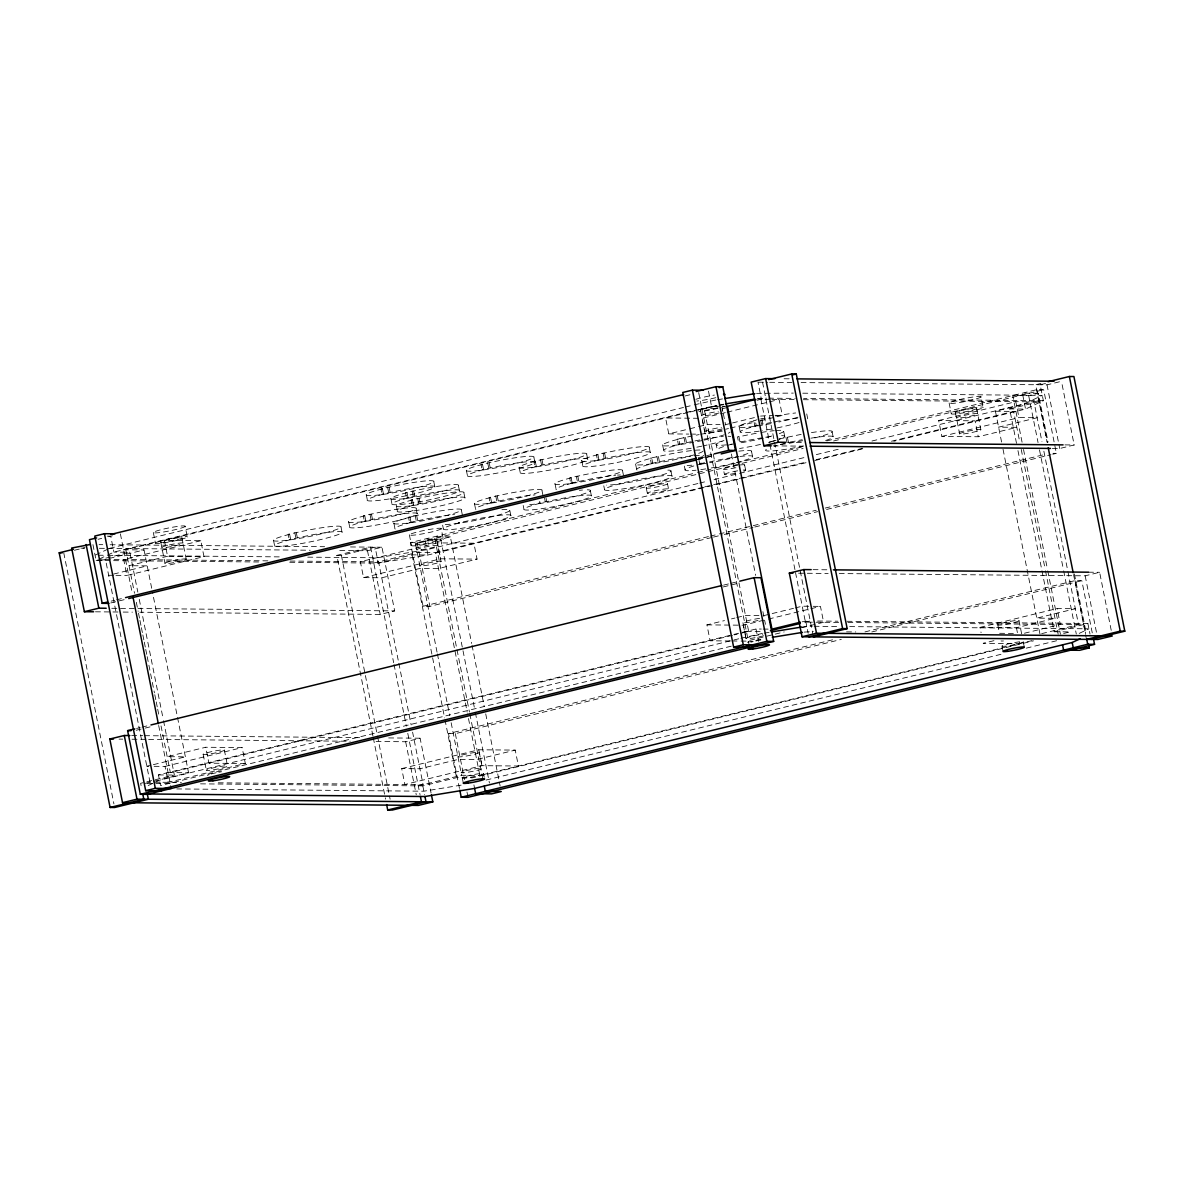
<?xml version="1.0" encoding="UTF-8"?>
<svg xmlns="http://www.w3.org/2000/svg" width="1184" height="1184" viewBox="0 0 1184 1184"><rect width="100%" height="100%" fill="white"/><g stroke="black" fill="none" stroke-linecap="round" stroke-linejoin="round"><path stroke-width="0.75" stroke-dasharray="5 3.75" d="M108.01 549.095L95.06 555.192L106.116 555.296M109.624 548.325L683.523 407.459M99.352 558.966L105.82 555.918M107.448 555.163L113.916 552.114L684.589 412.772M148.178 785.554L159.5 780.226L739.142 638.694M1079.231 633.381L1088.94 628.808L849.18 626.602M382.432 488.859L378.125 489.984A34.558 3.256 -11.3 0 0 383.231 494.379A34.558 3.256 -11.3 0 0 433.448 482.125A34.558 3.256 -11.3 0 0 393.991 486.106L380.937 488.844L381.988 494.142L383.498 494.157L382.432 488.859L380.937 488.844M482.51 464.424L478.203 465.549A34.558 3.256 -11.3 0 0 483.309 469.944A34.558 3.256 -11.3 0 0 533.525 457.675A34.558 3.256 -11.3 0 0 494.068 461.671L481.015 464.409L482.08 469.708L483.575 469.722L482.51 464.424L481.015 464.409M383.498 494.157L379.191 495.282A34.558 3.256 -11.3 0 0 384.297 499.692A34.558 3.256 -11.3 0 0 434.513 487.423A34.558 3.256 -11.3 0 0 395.056 491.419L381.988 494.142M483.575 469.722L479.268 470.847A34.558 3.256 -11.3 0 0 484.374 475.243A34.558 3.256 -11.3 0 0 534.591 462.988A34.558 3.256 -11.3 0 0 495.134 466.97L482.08 469.708M407.03 492.662L402.723 493.787A34.558 3.256 -11.3 0 0 407.829 498.183A34.558 3.256 -11.3 0 0 458.045 485.914A34.558 3.256 -11.3 0 0 418.588 489.91L405.52 492.648L406.586 497.946L408.08 497.961L407.03 492.662L405.52 492.648M535.301 461.331L530.994 462.456A34.558 3.256 -11.3 0 0 536.1 466.851A34.558 3.256 -11.3 0 0 586.317 454.597A34.558 3.256 -11.3 0 0 546.86 458.578L533.806 461.316L534.857 466.629L536.367 466.644L535.301 461.331L533.806 461.316M408.08 497.961L403.774 499.086A34.558 3.256 -11.3 0 0 408.88 503.481A34.558 3.256 -11.3 0 0 459.096 491.227A34.558 3.256 -11.3 0 0 419.639 495.208L406.586 497.946M536.367 466.644L532.06 467.769A34.558 3.256 -11.3 0 0 537.166 472.164A34.558 3.256 -11.3 0 0 587.382 459.895A34.558 3.256 -11.3 0 0 547.926 463.891L534.857 466.629M412.506 499.944L408.199 501.069A34.558 3.256 -11.3 0 0 413.305 505.464A34.558 3.256 -11.3 0 0 463.521 493.21A34.558 3.256 -11.3 0 0 424.064 497.191L410.996 499.929L412.062 505.228L413.556 505.242L412.506 499.944L410.996 499.929M289.636 534.31L285.329 535.434A34.558 3.256 -11.3 0 0 290.435 539.83A34.558 3.256 -11.3 0 0 340.652 527.576A34.558 3.256 -11.3 0 0 301.195 531.557L288.141 534.295L289.207 539.608L290.702 539.623L289.636 534.31L288.141 534.295M597.905 454.671L593.598 455.796A34.558 3.256 -11.3 0 0 598.704 460.191A34.558 3.256 -11.3 0 0 648.921 447.937A34.558 3.256 -11.3 0 0 609.464 451.918L596.396 454.656L597.461 459.969L598.956 459.984L597.905 454.671L596.396 454.656M364.776 515.795L360.469 516.92A34.558 3.256 -11.3 0 0 365.575 521.315A34.558 3.256 -11.3 0 0 415.791 509.061A34.558 3.256 -11.3 0 0 376.334 513.042L363.281 515.78L364.332 521.093L365.841 521.093L364.776 515.795L363.281 515.78M413.556 505.242L409.25 506.367A34.558 3.256 -11.3 0 0 414.356 510.778A34.558 3.256 -11.3 0 0 464.572 498.508A34.558 3.256 -11.3 0 0 425.115 502.504L412.062 505.228M290.702 539.623L286.395 540.748A34.558 3.256 -11.3 0 0 291.501 545.143A34.558 3.256 -11.3 0 0 341.717 532.874A34.558 3.256 -11.3 0 0 302.26 536.87L289.207 539.608M598.956 459.984L594.649 461.109A34.558 3.256 -11.3 0 0 599.755 465.504A34.558 3.256 -11.3 0 0 649.972 453.235A34.558 3.256 -11.3 0 0 610.515 457.231L597.461 459.969M691.145 448.248A34.558 3.256 -11.3 0 1 664.668 451.074A34.558 3.256 -11.3 0 1 675.531 445.554L679.838 444.429L678.772 439.131L674.466 440.256A34.558 3.256 -11.3 0 0 664.106 445.85A34.558 3.256 -11.3 0 0 693.587 442.298M365.841 521.093L361.534 522.218A34.558 3.256 -11.3 0 0 366.64 526.628A34.558 3.256 -11.3 0 0 416.857 514.359A34.558 3.256 -11.3 0 0 377.4 518.355L364.332 521.093M759.225 431.139A34.558 3.256 -11.3 0 1 752.018 427.054L756.324 425.929L755.274 420.616L750.967 421.741A34.558 3.256 -11.3 0 0 741.51 427.394A34.558 3.256 -11.3 0 0 775.402 422.732M410.004 517.201L405.698 518.326A34.558 3.256 -11.3 0 0 410.804 522.721A34.558 3.256 -11.3 0 0 461.02 510.467A34.558 3.256 -11.3 0 0 421.563 514.448L408.495 517.186L409.56 522.484L411.055 522.499L410.004 517.201L408.495 517.186M490.576 497.532L486.269 498.656A34.558 3.256 -11.3 0 0 491.375 503.052A34.558 3.256 -11.3 0 0 541.591 490.783A34.558 3.256 -11.3 0 0 502.134 494.779L489.081 497.517L490.132 502.815L491.641 502.83L490.576 497.532L489.081 497.517M571.162 477.848L566.84 478.972A34.558 3.256 -11.3 0 0 571.961 483.368A34.558 3.256 -11.3 0 0 622.162 471.114A34.558 3.256 -11.3 0 0 582.706 475.095L569.652 477.833L570.718 483.146L572.212 483.161L571.162 477.848L569.652 477.833M637.051 469.989A34.558 3.256 -11.3 0 1 648.492 464.602L652.798 463.477L651.733 458.178L647.426 459.303A34.558 3.256 -11.3 0 0 645.754 464.542A34.558 3.256 -11.3 0 0 695.881 454.301M411.055 522.499L406.748 523.624A34.558 3.256 -11.3 0 0 395.308 529.011M491.641 502.83L487.334 503.955A34.558 3.256 -11.3 0 0 475.894 509.342M572.212 483.161L567.906 484.286A34.558 3.256 -11.3 0 0 556.465 489.658M731.934 444.178L729.063 444.932A34.558 3.256 -11.3 0 0 717.193 449.535L716.142 444.237M695.866 459.747L700.173 458.622L701.239 463.921L696.932 465.046A34.558 3.256 -11.3 0 0 696.059 470.211M540.082 503.274L535.775 504.399A34.558 3.256 -11.3 0 0 540.881 508.794A34.558 3.256 -11.3 0 0 591.097 496.54A34.558 3.256 -11.3 0 0 551.64 500.521L538.587 503.259L540.082 503.274L539.371 499.737M98.08 539.282L101.661 538.409M108.854 536.663L112.436 535.775M685.092 395.959L690.479 394.642M74.4 550.264L85.056 547.659M685.329 407.03L692.507 405.268M694.298 404.824L715.772 400.014M685.714 412.491L723.927 404.173M687.978 412.52L125.83 549.776L134.517 593.258M689.784 412.076L704.14 408.569L748.673 631.383L734.302 634.89M92.929 544.581L96.111 560.491L129.855 552.262L137.818 592.104M757.627 398.964L766.714 398.15M100.67 560.535L144.034 549.938L151.996 589.795M725.851 407.873L722.358 408.732L725.614 425.041M757.05 400.266L765.722 398.15M200.806 540.703L123.698 559.529L126.866 575.439L203.974 556.613L200.806 540.703L164.384 540.363L167.566 556.273L203.974 556.613M725.318 412.624L702.008 418.322L705.19 434.232L728.5 428.534M727.109 412.18L779.116 399.482L782.298 415.406L757.183 421.534M167.566 556.273L129.012 565.686L147.216 565.863L112.169 574.418M698.368 418.278L665.586 417.982L668.768 433.892L688.052 429.185M689.798 428.756L696.814 427.054M698.56 426.625L707.322 424.479L720.064 424.597M725.526 424.656L730.794 423.369M732.541 422.94L758.826 416.516M760.587 416.087L773.196 415.318M679.838 444.429L678.343 444.414L677.278 439.116L690.331 436.378A34.558 3.256 -11.3 0 1 699.167 434.587M756.324 425.929L754.83 425.914L753.764 420.601L757.109 419.787M730.291 428.105L755.392 421.978M678.343 444.414L691.397 441.676M754.83 425.914L758.174 425.1M652.798 463.477L651.289 463.462L650.238 458.164L663.292 455.426A34.558 3.256 -11.3 0 1 692.122 450.527M409.56 522.484L422.614 519.761A34.558 3.256 -11.3 0 1 454.523 514.552M490.132 502.815L503.2 500.077A34.558 3.256 -11.3 0 1 535.109 494.882M570.718 483.146L583.771 480.408A34.558 3.256 -11.3 0 1 615.68 475.213M651.289 463.462L664.357 460.724A34.558 3.256 -11.3 0 1 703.755 455.603M111.148 601.132L114.744 600.258M116.535 599.814L123.713 598.068M698.16 457.794L712.516 454.286M701.239 463.921L699.744 463.906L698.678 458.608L705.353 456.98M801.154 434.41A34.558 3.256 -11.3 0 0 792.318 436.2L779.25 438.924L780.759 438.938M110.793 602.952L125.164 599.444M697.805 459.614L713.967 455.662M699.744 463.906L706.419 462.278M785.332 443.008L777.503 445.376A34.558 3.256 -11.3 0 0 774.321 446.309M372.93 735.96L336.833 555.37L370.577 547.126L393.665 662.67M1040.958 383.438L1035.63 384.741L1047.144 442.313M336.833 555.37L341.392 555.414L375.121 547.171L378.303 563.096L427.972 555L806.615 462.544M1045.516 383.483L1040.188 384.785L1043.37 400.695L1025.551 409.087L893.787 441.262M339.764 550.516L367.499 550.767L381.958 547.23L394.672 610.9L380.212 614.422L139.845 612.217M801.094 382.58L1047.011 384.844L1059.858 381.707M711.717 537.521L429.881 606.341L423.058 606.267L410.33 542.612L695.763 472.919M697.554 472.475L735.249 463.27M737.055 462.84L803.462 446.62M826.802 440.922L1036.844 389.64L1043.666 389.699L1056.38 453.354L1052.798 454.242M410.33 542.612L417.153 542.672L740.281 463.773M742.087 463.344L803.107 448.44M833.625 440.981L1043.666 389.699M289.769 562.282L378.303 563.096L412.032 554.852L427.972 555L424.79 539.09L440.714 539.223L450.364 536.87L471.646 643.43M1022.073 442.224L1012.734 395.515L1028.674 395.663L1038.309 393.31L1048.047 442.076M437.473 542.879L360.365 561.704L363.547 577.614L381.751 577.792L420.305 568.364L438.509 568.542L477.063 559.129L473.881 543.204L437.473 542.879L440.655 558.789L477.063 559.129M938.675 420.498L1015.783 401.657L1018.965 417.582L1037.169 417.745L998.615 427.158L1016.819 427.335L978.265 436.748L941.857 436.408L938.675 420.498L975.083 420.823L978.265 436.748M697.894 483.531L426.906 549.687L377.237 557.782L307.159 557.146M699.685 483.087L706.863 481.34M714.041 479.579L807.355 456.802M816.324 454.612L841.454 448.47M871.957 441.025L1024.5 403.774L1042.305 395.397L802.53 393.192M373.759 563.051L417.123 552.454L437.606 552.647M1001.59 442.046L995.433 411.248L1038.812 400.651M1016.508 443.349L1009.626 408.939L1043.37 400.695L803.596 398.49M702.941 487.275L435.327 552.617L467.192 712.028M704.732 486.846L711.91 485.085M713.715 484.656L807.103 461.849M816.087 459.658L862.781 448.248M891.522 441.232L1013.637 411.41L1019.794 442.209M814.77 460.546L865.06 448.277M363.547 577.614L440.655 558.789M941.857 436.408L1018.965 417.582M1052.339 448.44L1059.724 448.499L1074.184 444.977L1061.471 381.307M423.058 606.267L708.476 536.574M710.282 536.145L717.46 534.384M719.25 533.954L816.19 510.274M825.159 508.084L1045.96 454.168M713.508 537.077L722.492 534.887M724.282 534.443L753.009 527.442M754.8 526.998L817.626 511.651M826.61 509.46L1050.992 454.671M136.589 728.456L140.186 727.568M141.976 727.139L149.154 725.378M723.602 585.118L728.989 583.801M730.78 583.357L737.958 581.61M136.234 730.262L143.412 728.515M145.218 728.071L150.605 726.754M723.246 586.938L739.408 582.987M154.112 766.314L165.035 766.418L168.217 782.343L245.325 763.502L242.143 747.592L205.735 747.252L167.181 756.665L185.385 756.842L146.831 766.255L152.292 766.3M730.143 640.973L710.119 640.796L706.937 624.871L724.46 620.594M731.475 618.892L734.968 618.033M736.729 617.604L745.491 615.458L760.054 615.591M763.695 615.636L793.487 608.354M795.234 607.925L802.249 606.208L811.351 606.297M165.035 766.418L242.143 747.592M706.937 624.871L743.345 625.211L766.655 619.513M768.446 619.084L820.453 606.386L823.635 622.296L802.116 627.55M731.238 646.183L160.565 785.525L158.449 774.913L732.023 634.861M733.814 634.432L756.028 629L761.342 629.044M732.496 635.32L170.363 772.59L160.95 725.496M163.51 720.716L174.374 775.061L140.63 783.305L141.34 786.842M802.145 621.778L810.241 620.949L801.568 623.065M145.188 783.349L150.398 782.076M153.506 781.307L188.567 772.752L152.366 591.615M740.932 638.25L762.407 633.44M741.066 641.077L746.527 641.121L784.178 631.93M747.385 642.246L763.473 638.738M376.068 741.48L405.653 741.746L420.113 738.209L431.065 793.028M839.249 573.559L1085.166 575.824L1099.625 572.286L1111.288 630.643M459.451 788.411L448.499 733.592L834.454 639.345M864.971 631.901L1074.998 580.619L1081.821 580.678L1092.432 633.721M448.499 733.592L455.322 733.651L841.276 639.419M871.794 631.96L1081.821 580.678M401.702 768.594L478.81 749.768L515.232 750.108L518.414 766.018L481.992 765.678L404.884 784.518L401.702 768.594L419.92 768.771L458.474 759.344L476.678 759.521L515.232 750.108M980.026 627.387L1057.134 608.561L1075.338 608.724L1036.784 618.137L1054.988 618.314L1016.434 627.727L980.026 627.387L981.077 632.685M993.953 640.677L983.194 643.297L1019.616 643.637L1018.906 640.1M1024.441 633.233L1060.302 624.471L1057.134 608.561M418.278 785.85L461.642 775.268L482.125 775.461M1041.698 633.632L1083.33 623.465M200.54 783.852L422.821 785.895L456.565 777.666L472.49 777.814L1033.499 640.825M1017.959 450.601L1054.145 631.738L1087.889 623.509L1090.005 634.121M1031.886 640.648L479.86 775.431L467.547 713.848M1063.661 633.455L1070.084 631.886L1054.145 631.738M486.106 780.049L1001.146 654.278M1026.276 648.151L1056.779 640.707M760.454 418.973L766.832 417.863A34.558 3.256 -11.3 0 1 770.34 417.123M760.794 420.749L761.504 424.272L767.883 423.176A34.558 3.256 -11.3 0 1 798.312 418.115M762.422 437.74A34.558 3.256 -11.3 0 0 744.928 441.055L738.55 442.165L737.484 436.852L743.863 435.742A34.558 3.256 -11.3 0 1 759.684 432.708M706.863 456.994L711.732 455.87M785.939 437.296L786.99 442.609L793.369 441.499A34.558 3.256 -11.3 0 1 802.219 439.708M709.542 461.923L712.798 461.168A34.558 3.256 -11.3 0 1 738.15 456.698M717.548 399.733L722.862 398.86M756.561 393.369L793.31 393.103M757.627 398.682L761.179 398.105L757.997 382.18M764.183 633.144L769.511 632.286M801.435 627.076L812.283 626.262M804.262 632.093L813.349 631.575M461.138 785.14L423.887 791.208L176.742 788.929M784.119 378.762L789.669 378.821M758.559 382.195L767.809 382.284M769.659 382.299L791.844 382.491M1038.309 393.31L1022.384 393.162L1025.551 409.087L1009.626 408.939M768.549 398.164L795.248 398.416M770.133 399.408L760.912 399.319L769.6 442.801M771.835 399.422L794.124 399.63M803.344 399.704L1033.987 401.835L1041.95 441.691M727.435 406.334L711.51 406.186L708.328 390.276M701.875 408.539L717.238 408.687M995.433 411.248L1015.916 411.44M775.017 415.332L782.298 415.406M753.764 420.601L755.274 420.616M668.768 433.892L688.792 434.084M690.612 434.099L697.894 434.158M677.278 439.116L678.772 439.131M787.597 442.342L802.382 442.476M1064.949 444.888L1074.184 444.977M773.137 445.865L802.722 446.146M1052.976 453.324L1056.38 453.354M650.238 458.164L651.733 458.178M698.678 458.608L700.173 458.622M450.364 536.87L434.424 536.737L469.456 712.058M107.196 536.16L110.734 536.189L113.916 552.114L129.855 552.262M99.056 544.64L102.742 544.67M110.142 544.744L324.638 546.712M350.523 546.949L381.958 547.23M80.897 548.133L84.597 548.162M99.382 548.296L310.178 550.234M123.565 549.761L144.034 549.938M107.966 555.311L279.498 556.88M267.865 560.846L105.48 559.366L150.013 782.165L181.374 782.461M290.006 561.053L378.569 561.867L398.475 661.501M96.111 560.491L262.108 562.015M813.038 569.652L829.673 569.815M1088.54 572.198L1099.625 572.286M798.578 573.189L828.164 573.456M108.662 575.276L114.123 575.32M115.943 575.335L126.866 575.439M813.171 606.312L820.453 606.386M111.77 608.295L394.672 610.9M95.46 611.802L121.345 612.039M123.195 612.069L132.445 612.143M817.626 621.023L837.932 621.2M847.152 621.289L1087.889 623.509M838.642 622.429L805.431 622.133L795.293 571.413M847.862 622.518L1078.52 624.634L1043.77 450.734M814.133 626.277L839.959 626.528M763.118 629.074L768.416 629.118M846.545 631.871L855.766 631.96M999.636 633.292L1016.227 633.44M746.394 631.353L761.756 631.501M731.964 640.988L739.245 641.062M131.661 735.56L142.761 735.664M144.611 735.678L360.942 737.676M388.678 737.928L420.113 738.209M119.051 739.112L122.751 739.142M132.001 739.23L146.786 739.364M148.636 739.378L350.183 741.243M245.325 763.502L208.917 763.177L205.735 747.252M168.084 772.56L188.567 772.752M158.449 774.913L174.374 775.061M218.285 782.802L423.088 784.681L412.594 732.141M147.038 783.364L172.864 783.601M1047.011 384.844L1059.724 448.499M1085.166 575.824L1096.828 634.18M1074.391 573.914L1086.305 633.499M1036.844 389.64L1047.44 442.683M1074.998 580.619L1085.595 633.662M1073.562 574.551L1086.157 637.614M1028.674 395.663L1038.057 442.624M1039.493 449.846L1063.306 569.03M1063.676 570.836L1076.3 634.047M1023.524 449.476L1047.411 569.03M1047.766 570.836L1060.435 634.239M1021.244 449.461L1045.132 569.016M1045.502 570.821L1058.17 634.224M1003.04 449.284L1039.966 634.062M980.988 396.936A16.295 1.539 -11.3 0 1 955.947 403.048A16.295 1.539 -11.3 0 1 958.226 399.896A16.295 1.539 -11.3 0 1 980.988 396.936L983.105 407.548A16.295 1.539 -11.3 0 1 958.063 413.66A16.295 1.539 -11.3 0 1 960.342 410.508A16.295 1.539 -11.3 0 1 983.105 407.548M976.622 408.554A10.863 1.021 -11.3 0 1 959.928 412.624A10.863 1.021 -11.3 0 1 961.452 410.522A10.863 1.021 -11.3 0 1 976.622 408.554L980.855 429.762A10.863 1.021 -11.3 0 1 964.161 433.847A10.863 1.021 -11.3 0 1 965.685 431.746A10.863 1.021 -11.3 0 1 980.855 429.762M1019.024 620.742A10.863 1.021 -11.3 0 1 1002.33 624.826A10.863 1.021 -11.3 0 1 1003.854 622.725A10.863 1.021 -11.3 0 1 1019.024 620.742L1022.206 636.666M1023.257 641.965A10.863 1.021 -11.3 0 1 1006.563 646.035A10.863 1.021 -11.3 0 1 1008.087 643.948A10.863 1.021 -11.3 0 1 1023.257 641.965L1024.323 647.278M1016.434 627.727L1017.485 633.026M955.37 412.58L959.617 433.803M997.772 624.782L999.192 631.856M1002.019 646.005L1003.07 651.304M949.124 402.989L951.24 413.601M832.145 431.849L833.21 437.148M807.71 418.825L806.659 413.512A34.558 3.256 -11.3 0 0 806.23 412.742M787.434 437.31L788.5 442.624M783.704 431.405L784.755 436.704M762.54 382.225L813.068 635.098M805.697 620.904L808.169 633.292M769.955 444.607L794.938 569.593M761.948 418.988L763.014 424.286M751.559 451.518L752.624 456.832M739.097 426.344L740.148 431.657M738.994 436.866L740.044 442.18M744.618 465.031L745.683 470.329M731.401 454.02L755.658 575.394M762.896 611.625L765.426 624.294M722.092 407.977L722.802 411.514M756.028 629L758.5 641.373M737.588 465.342A10.863 1.021 -11.3 0 0 723.365 469.056L724.43 474.37A10.863 1.021 -11.3 0 0 736.951 472.993M698.693 392.629L749.22 645.502M700.499 410.241L704.732 431.464M759.595 618.359A10.863 1.021 -11.3 0 0 742.901 622.444L746.083 638.354M743.345 625.211L746.527 641.121M685.462 437.488L686.513 442.801M683.952 437.473L685.018 442.786M684.352 466.126L685.062 469.648M670.988 471.202L672.053 476.501M662.596 444.858L663.662 450.157M667.51 483.856A10.863 1.021 -11.3 0 1 650.815 487.926A10.863 1.021 -11.3 0 1 652.34 485.825A10.863 1.021 -11.3 0 1 667.51 483.856L668.575 489.155A10.863 1.021 -11.3 0 1 651.881 493.24A10.863 1.021 -11.3 0 1 653.39 491.138A10.863 1.021 -11.3 0 1 668.575 489.155M658.408 456.55L659.473 461.849M656.913 456.536L657.978 461.834M649.291 447.567L650.342 452.88M646.257 487.882L647.322 493.195M635.556 463.906L636.622 469.204M622.547 470.744L623.598 476.057M604.58 453.043L605.646 458.341M603.085 453.028L604.136 458.326M603.781 485.795L604.491 489.332M586.687 454.227L587.752 459.54M590.402 490.872L591.467 496.17M581.729 460.398L582.78 465.712M577.836 476.22L578.887 481.518M576.327 476.205L577.392 481.503M554.985 483.575L556.036 488.888M541.976 459.703L543.042 465.001M540.481 459.688L541.547 464.986M546.061 498.109L546.756 501.646M544.551 498.094L545.262 501.631M541.961 490.428L543.027 495.726M533.895 457.32L534.961 462.618M519.125 467.058L520.19 472.372M523.195 505.464L523.905 509.002M509.83 510.541L510.896 515.854M497.25 495.889L498.316 501.202M489.199 462.796L490.25 468.094M495.756 495.874L496.821 501.187M487.69 462.781L488.755 468.08M474.399 503.259L475.465 508.558M466.333 470.152L467.399 475.45M463.891 492.84L464.942 498.153M458.415 485.558L459.466 490.857M461.39 510.097L462.441 515.41M472.016 645.236L484.286 706.641M485.721 713.863L500.151 786.102M433.818 481.755L434.883 487.068M442.624 525.148L443.334 528.686M441.232 528.73A16.295 1.539 -11.3 0 1 416.191 534.857A16.295 1.539 -11.3 0 1 418.47 531.705A16.295 1.539 -11.3 0 1 441.232 528.73L443.349 539.342A16.295 1.539 -11.3 0 1 418.307 545.454A16.295 1.539 -11.3 0 1 420.586 542.302A16.295 1.539 -11.3 0 1 443.349 539.342M440.714 539.223L475.006 710.8M475.361 712.605L489.436 783.038M478.81 749.768L481.992 765.678M436.866 540.348A10.863 1.021 -11.3 0 1 420.172 544.418A10.863 1.021 -11.3 0 1 421.696 542.316A10.863 1.021 -11.3 0 1 436.866 540.348L441.099 561.556A10.863 1.021 -11.3 0 1 424.405 565.641A10.863 1.021 -11.3 0 1 425.929 563.54A10.863 1.021 -11.3 0 1 441.099 561.556M479.268 752.536A10.863 1.021 -11.3 0 1 462.574 756.62A10.863 1.021 -11.3 0 1 464.084 754.519A10.863 1.021 -11.3 0 1 479.268 752.536L482.45 768.46A10.863 1.021 -11.3 0 1 465.756 772.53A10.863 1.021 -11.3 0 1 467.266 770.429A10.863 1.021 -11.3 0 1 482.45 768.46M483.501 773.759A10.863 1.021 -11.3 0 1 466.807 777.844A10.863 1.021 -11.3 0 1 468.331 775.742A10.863 1.021 -11.3 0 1 483.501 773.759L484.212 777.296M469.826 713.863L483.19 780.759M419.18 498.316L420.246 503.614M417.686 498.301L418.736 503.6M473.911 784.874L474.606 788.411M413.704 491.02L414.77 496.333M416.161 508.691L417.227 514.004M412.21 491.005L413.26 496.318M416.679 515.573L417.745 520.871M415.184 515.558L416.235 520.856M417.153 542.672L429.881 606.341M455.322 733.651L464.513 779.634M466.984 792.007L468.035 797.32M415.614 544.374L437.029 652.088M437.399 653.894L449.698 715.491M451.148 722.728L461.642 775.268M462.263 777.799L463.314 783.098M409.368 534.783L411.484 545.395M412.032 554.852L444.622 717.889M444.977 719.694L456.565 777.666M396.329 505.672L397.38 510.985M389.107 487.231L390.172 492.529M390.853 498.39L391.919 503.688M387.612 487.216L388.678 492.514M393.828 522.928L394.879 528.242M371.45 514.167L372.516 519.465M366.256 494.586L367.321 499.9M369.956 514.152L371.021 519.45M398.845 663.306L411.144 724.904M422.821 785.895L424.597 794.745M394.02 664.49L406.334 726.073M407.784 733.325L420.039 794.701M367.499 550.767L380.212 614.422M405.653 741.746L416.25 794.79M348.599 521.522L349.665 526.836M341.022 527.22L342.087 532.519M341.392 555.414L377.119 734.198M377.474 736.004L390.113 799.215M373.286 737.765L385.555 799.17M296.326 532.682L297.376 537.995M294.816 532.667L295.882 537.98M273.46 540.037L274.525 545.35M185.178 526.377A16.295 1.539 -11.3 0 1 160.136 532.489A16.295 1.539 -11.3 0 1 162.415 529.352A16.295 1.539 -11.3 0 1 185.178 526.377L187.294 536.988A16.295 1.539 -11.3 0 1 162.252 543.101A16.295 1.539 -11.3 0 1 164.532 539.948A16.295 1.539 -11.3 0 1 187.294 536.988M181.981 537.995A10.863 1.021 -11.3 0 1 165.286 542.08A10.863 1.021 -11.3 0 1 166.811 539.978A10.863 1.021 -11.3 0 1 181.981 537.995L186.228 559.218A10.863 1.021 -11.3 0 1 169.534 563.303A10.863 1.021 -11.3 0 1 171.044 561.201A10.863 1.021 -11.3 0 1 186.228 559.218M224.383 750.197A10.863 1.021 -11.3 0 1 207.688 754.282A10.863 1.021 -11.3 0 1 209.213 752.18A10.863 1.021 -11.3 0 1 224.383 750.197L227.565 766.107A10.863 1.021 -11.3 0 1 210.87 770.192A10.863 1.021 -11.3 0 1 212.395 768.09A10.863 1.021 -11.3 0 1 227.565 766.107M160.743 542.035L164.976 563.258M203.145 754.238L206.312 770.148M153.298 532.43L155.43 543.042M139.268 599.356L163.155 718.91M136.338 602.316L138.143 611.373M138.498 613.179L139.594 618.61M139.949 620.431L141.029 625.862M141.399 627.668L142.48 633.1M142.85 634.92L143.93 640.352M144.3 642.157L145.38 647.604M145.736 649.409L146.831 654.841M147.186 656.646L154.423 692.877M154.793 694.697L155.874 700.129M156.244 701.934L157.324 707.381M157.694 709.186L158.774 714.618M120.383 533.836L132.253 593.228M158.671 725.466L171.266 788.485M63.758 552.854L113.916 803.892M724.253 406.512A16.295 1.539 -11.3 0 1 721.456 407.37M717.948 408.288A16.295 1.539 -11.3 0 1 698.915 411.647M697.983 409.93A16.295 1.539 -11.3 0 1 716.512 405.683M720.227 405.135A16.295 1.539 -11.3 0 1 723.32 404.795M715.832 397.676A16.295 1.539 -11.3 0 1 696.799 401.036M695.852 399.319A16.295 1.539 -11.3 0 1 714.396 395.071M750.863 642.202A10.863 1.021 -11.3 0 1 753.202 641.595M755.851 640.988A10.863 1.021 -11.3 0 1 761.356 639.952M207.378 775.446A10.863 1.021 -11.3 0 1 209.242 774.573M211.107 774.01A10.863 1.021 -11.3 0 1 216.095 772.782M218.877 772.22A10.863 1.021 -11.3 0 1 221.6 771.746M740.059 464.986A10.863 1.021 -11.3 0 1 742.753 465.904M735.9 467.695A10.863 1.021 -11.3 0 1 723.365 469.056M743.182 470.063A10.863 1.021 -11.3 0 1 743.818 471.202M724.43 474.37A10.863 1.021 -11.3 0 1 738.653 470.655M667.85 470.122A34.558 3.256 -11.3 0 1 651.674 477.744A34.558 3.256 -11.3 0 1 606.548 485.1M730.158 432.027A34.558 3.256 -11.3 0 1 728.293 433.24M724.238 434.809A34.558 3.256 -11.3 0 1 704.154 440.122M702.423 440.507A34.558 3.256 -11.3 0 1 695.348 441.958M700.928 434.247A34.558 3.256 -11.3 0 1 722.24 431.183M775.772 430.547A34.558 3.256 -11.3 0 1 779.353 433.625M771.835 436.008A34.558 3.256 -11.3 0 1 738.476 443.201M735.205 443.719A34.558 3.256 -11.3 0 1 722.062 441.44M761.356 432.426A34.558 3.256 -11.3 0 1 774.292 430.68M703.118 451.074A34.558 3.256 -11.3 0 1 697.198 453.857M695.2 450.231A34.558 3.256 -11.3 0 1 699.996 450.009M587.279 489.806A34.558 3.256 -11.3 0 1 571.102 497.413A34.558 3.256 -11.3 0 1 525.977 504.769M579.405 490.324A34.558 3.256 -11.3 0 1 582.484 490.028M501.912 509.697A34.558 3.256 -11.3 0 1 490.516 517.097A34.558 3.256 -11.3 0 1 442.698 524.157M738.86 451.163A34.558 3.256 -11.3 0 1 739.704 456.121M738.328 456.506A34.558 3.256 -11.3 0 1 709.734 462.752M706.345 463.329A34.558 3.256 -11.3 0 1 699.951 464.291M691.93 465.194A34.558 3.256 -11.3 0 1 687.134 465.416M811.44 432.604A34.558 3.256 -11.3 0 1 832.248 431.479A34.558 3.256 -11.3 0 1 812.831 438.391M802.663 440.7A34.558 3.256 -11.3 0 1 779.057 444.814M770.503 441.884A34.558 3.256 -11.3 0 1 774.81 440.537M797.972 417.197A34.558 3.256 -11.3 0 1 778.924 422.007M775.668 416.072A34.558 3.256 -11.3 0 1 795.648 412.964M718.007 407.651A10.863 1.021 -11.3 0 1 703.622 410.448A10.863 1.021 -11.3 0 1 702.926 409.176A10.863 1.021 -11.3 0 1 717.193 406.156M739.926 456.476A34.558 3.256 -11.3 0 1 736.433 462.589M733.31 463.373A34.558 3.256 -11.3 0 1 707.41 468.627M705.753 468.894A34.558 3.256 -11.3 0 1 699.537 469.782M810.862 438.184A34.558 3.256 -11.3 0 1 824.523 440.818M803.729 445.998A34.558 3.256 -11.3 0 1 767.513 448.766M781.632 435.638A34.558 3.256 -11.3 0 1 778.835 439.486M776.082 440.374A34.558 3.256 -11.3 0 1 772.886 441.306M771.509 441.691A34.558 3.256 -11.3 0 1 768.564 442.476M760.468 444.429A34.558 3.256 -11.3 0 1 739.541 448.499M765.678 437.222A34.558 3.256 -11.3 0 1 773.759 436.156M702.304 457.601A34.558 3.256 -11.3 0 1 698.264 459.17M617.486 475.08A34.558 3.256 -11.3 0 1 620.475 474.991M723.986 440.552A34.558 3.256 -11.3 0 1 703.488 445.806M701.742 446.176A34.558 3.256 -11.3 0 1 694.653 447.596M694.904 440.936A34.558 3.256 -11.3 0 1 700.232 439.886M703.74 439.234A34.558 3.256 -11.3 0 1 723.306 436.482M728.086 436.26A34.558 3.256 -11.3 0 1 730.794 436.556M799.037 422.496A34.558 3.256 -11.3 0 1 774.691 428.401M771.139 429.096A34.558 3.256 -11.3 0 1 762.496 430.621M719.073 412.95A10.863 1.021 -11.3 0 1 704.672 415.747A10.863 1.021 -11.3 0 1 703.977 414.489A10.863 1.021 -11.3 0 1 718.244 411.47M1003.455 640.958A10.863 1.021 -11.3 0 1 1001.087 640.944M758.071 620.46A10.863 1.021 -11.3 0 1 742.901 622.444M763.591 635.764A10.863 1.021 -11.3 0 1 749.206 638.561A10.863 1.021 -11.3 0 1 748.495 637.288A10.863 1.021 -11.3 0 1 762.777 634.269M722.255 428.874A10.863 1.021 -11.3 0 1 707.854 431.672A10.863 1.021 -11.3 0 1 707.159 430.399A10.863 1.021 -11.3 0 1 721.426 427.38M459.51 522.958L455.204 524.068A34.558 3.256 -11.3 0 0 460.31 528.478A34.558 3.256 -11.3 0 0 510.526 516.209A34.558 3.256 -11.3 0 0 471.069 520.205L458.001 522.943L459.51 522.958M620.668 483.605L616.346 484.73A34.558 3.256 -11.3 0 0 621.467 489.125A34.558 3.256 -11.3 0 0 671.668 476.856A34.558 3.256 -11.3 0 0 632.212 480.852L619.158 483.59L620.668 483.605M960.994 417.922A10.863 1.021 -11.3 0 0 977.688 413.852A10.863 1.021 -11.3 0 0 962.503 415.821A10.863 1.021 -11.3 0 0 960.994 417.922M421.223 549.731A10.863 1.021 -11.3 0 0 437.917 545.646A10.863 1.021 -11.3 0 0 422.747 547.63A10.863 1.021 -11.3 0 0 421.223 549.731M166.352 547.378A10.863 1.021 -11.3 0 0 183.046 543.308A10.863 1.021 -11.3 0 0 167.862 545.276A10.863 1.021 -11.3 0 0 166.352 547.378"/><path stroke-width="1.5" d="M73.408 549.346L59.2 552.81L110.082 807.458L143.812 799.215L142.761 793.916L424.952 796.506L474.606 788.411L1072.201 642.498L1080.296 638.694M115.07 533.792L104.444 533.703L94.809 536.056L145.691 790.69L161.616 790.838M703.015 390.232L692.403 390.128L682.754 392.481L733.636 647.13L749.576 647.263M96.629 537.906L89.451 539.667L102.179 603.322L109.002 603.381M111 534.398L683.642 394.568M696.207 391.504L715.965 386.68L722.788 386.754L735.501 450.408L721.145 453.916M719.191 387.627L722.788 386.754M89.806 544.551L71.647 548.044L84.375 611.714L93.61 611.788M774.869 378.673L765.619 378.599L751.174 382.121L763.887 445.791L771.287 445.85M768.653 379.59L791.726 373.952L796.284 373.996L847.167 628.63L813.423 636.874M792.732 374.854L796.284 373.996M755.851 399.408L727.435 406.334L771.968 629.148L800.369 622.207M102.179 603.322L107.566 602.005M125.519 597.624L696.37 458.238M714.322 453.857L728.678 450.349L735.501 450.408M128.745 598.556L696.014 460.043M84.375 611.714L98.834 608.176L106.22 608.25M763.887 445.791L778.347 442.254L785.747 442.328M1048.062 381.707L1069.374 376.497L1073.918 376.542L1124.8 631.19L1091.071 639.419M739.763 581.166L754.119 577.659L760.942 577.733L773.67 641.388L147.156 794.36L140.334 794.301L127.62 730.646L134.798 728.885M150.96 724.948L721.811 585.547M431.42 794.804L432.826 801.879L418.381 805.401L122.529 802.693L109.816 739.023L124.276 735.501L129.811 735.545M802.042 636.77L816.501 633.233L1112.353 635.956L1097.894 639.478L802.042 636.77L789.328 573.1L803.788 569.578L811.188 569.637M770.384 630.687L800.177 623.42M145.691 790.69L155.326 788.337L171.266 788.485M733.636 647.13L743.286 644.777L759.21 644.91M140.334 794.301L766.847 641.328L773.67 641.388M122.529 802.693L136.989 799.156L432.826 801.879M808.879 636.829L842.608 628.586L847.167 628.63M386.635 804.587L387.716 810.004L421.46 801.775L420.394 796.462M1086.512 639.375L1120.242 631.146L1124.8 631.19M459.806 790.172L461.212 797.246L1087.711 644.274L1094.549 644.333L1093.483 639.034M1094.549 644.333L468.035 797.32L461.212 797.246M1088.466 644.333L1089.191 647.944L1079.556 650.297L1063.617 650.164L1062.566 644.851M724.638 398.579L754.8 393.665M725.703 403.877L754.075 399.26M771.287 631.99L801.435 627.076M772.338 637.303L802.5 632.389M797.054 378.88L1054.071 381.248M809.782 442.55L1063.099 444.873M810.108 446.205L1050.489 448.425M59.2 552.81L62.234 552.839M833.373 569.844L1088.54 572.198M789.328 573.1L793.028 573.13M1089.191 647.944L1073.266 647.811L1072.201 642.498M127.62 730.646L131.024 730.676M109.816 739.023L113.516 739.053M110.082 807.458L114.626 807.503L148.37 799.259L147.304 793.961M387.716 810.004L392.274 810.048L426.003 801.82L424.952 796.506M1069.374 376.497L1120.242 631.146M1086.66 638.975L1087.711 644.274M1048.225 447.759L1073.192 572.745M791.726 373.952L842.608 628.586M765.619 378.599L778.347 442.254M803.788 569.578L816.501 633.233M715.965 386.68L728.678 450.349M754.119 577.659L766.847 641.328M692.403 390.128L743.286 644.777M484.256 786.058L485.307 791.371L501.246 791.519L491.597 793.872L475.672 793.724L474.606 788.411M132.963 596.854L158.301 723.661M104.444 533.703L155.326 788.337M86.106 544.522L98.834 608.176M124.276 735.501L136.989 799.156M723.454 394.08A16.295 1.539 -11.3 0 1 724.046 395.16M1007.628 651.348A10.863 1.021 -11.3 0 0 1024.323 647.278A10.863 1.021 -11.3 0 0 1009.153 649.246A10.863 1.021 -11.3 0 0 1007.628 651.348M467.872 783.142A10.863 1.021 -11.3 0 0 484.567 779.072A10.863 1.021 -11.3 0 0 469.397 781.04A10.863 1.021 -11.3 0 0 467.872 783.142M212.987 780.804A10.863 1.021 -11.3 0 0 229.681 776.719A10.863 1.021 -11.3 0 0 214.511 778.702A10.863 1.021 -11.3 0 0 212.987 780.804M752.743 649.01A10.863 1.021 -11.3 0 0 769.437 644.925A10.863 1.021 -11.3 0 0 754.267 646.908A10.863 1.021 -11.3 0 0 752.743 649.01"/></g></svg>
